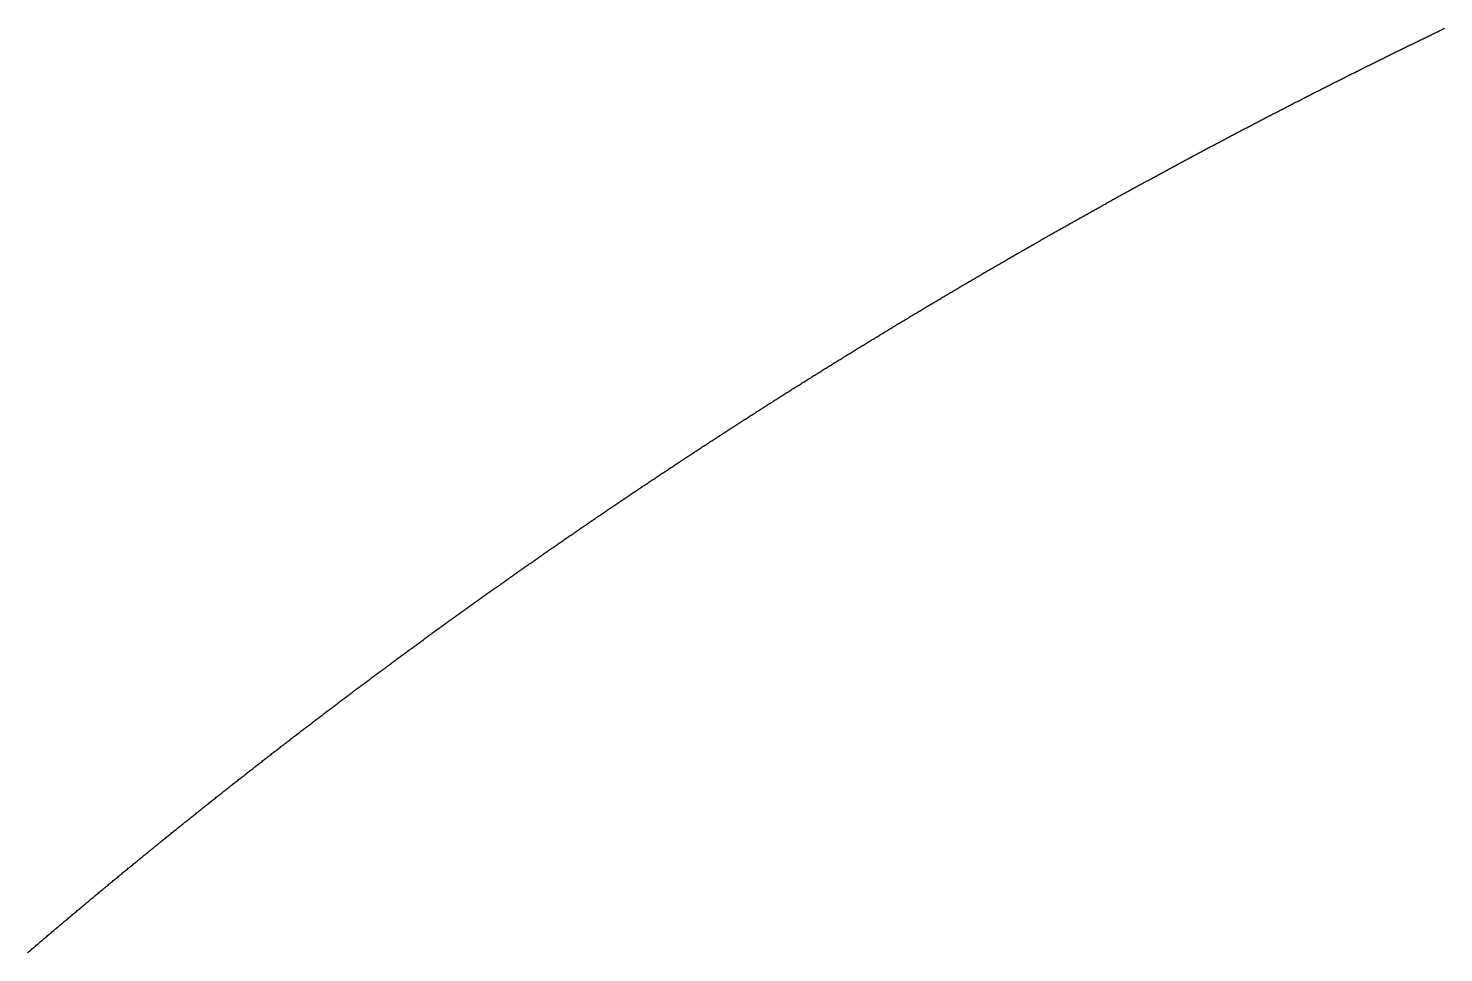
# Model space of a CAD drawing. Header units: metres. Extents: x -42.1 to 42, y -42.1 to 42.
# Drawn here: x -27.36 to -18.26, y 31.95 to 37.9 of the extents above; entities that cross this region are included whole.
import ezdxf

# ---------------------------------------------------------------- set-up
doc = ezdxf.new("R2010")
doc.units = ezdxf.units.M

msp = doc.modelspace()

# ---------------------------------------------------------------- linework, layer by layer
msp.add_lwpolyline([(-27.3636, 31.9549), (-27.358, 31.9597), (-27.3524, 31.9645), (-27.3468, 31.9692), (-27.3413, 31.974), (-27.3357, 31.9788), (-27.3301, 31.9835), (-27.3245, 31.9883), (-27.3189, 31.9931), (-27.3133, 31.9978), (-27.3077, 32.0026), (-27.3022, 32.0073), (-27.2966, 32.0121), (-27.291, 32.0169), (-27.2854, 32.0216), (-27.2798, 32.0264), (-27.2742, 32.0311), (-27.2686, 32.0359), (-27.263, 32.0406), (-27.2574, 32.0454), (-27.2518, 32.0501), (-27.2462, 32.0549), (-27.2406, 32.0596), (-27.235, 32.0644), (-27.2294, 32.0691), (-27.2238, 32.0739), (-27.2182, 32.0786), (-27.2126, 32.0834), (-27.207, 32.0881), (-27.2014, 32.0929), (-27.1958, 32.0976), (-27.1902, 32.1024), (-27.1846, 32.1071), (-27.179, 32.1118), (-27.1734, 32.1166), (-27.1678, 32.1213), (-27.1622, 32.126), (-27.1565, 32.1308), (-27.1509, 32.1355), (-27.1453, 32.1403), (-27.1397, 32.145), (-27.1341, 32.1497), (-27.1285, 32.1544), (-27.1229, 32.1592), (-27.1172, 32.1639), (-27.1116, 32.1686), (-27.106, 32.1734), (-27.1004, 32.1781), (-27.0948, 32.1828), (-27.0891, 32.1875), (-27.0835, 32.1923), (-27.0779, 32.197), (-27.0723, 32.2017), (-27.0667, 32.2064), (-27.061, 32.2111), (-27.0554, 32.2159), (-27.0498, 32.2206), (-27.0441, 32.2253), (-27.0385, 32.23), (-27.0329, 32.2347), (-27.0273, 32.2394), (-27.0216, 32.2441), (-27.016, 32.2489), (-27.0104, 32.2536), (-27.0047, 32.2583), (-26.9991, 32.263), (-26.9935, 32.2677), (-26.9878, 32.2724), (-26.9822, 32.2771), (-26.9766, 32.2818), (-26.9709, 32.2865), (-26.9653, 32.2912), (-26.9596, 32.2959), (-26.954, 32.3006), (-26.9484, 32.3053), (-26.9427, 32.31), (-26.9371, 32.3147), (-26.9314, 32.3194), (-26.9258, 32.3241), (-26.9201, 32.3288), (-26.9145, 32.3335), (-26.9088, 32.3382), (-26.9032, 32.3429), (-26.8976, 32.3476), (-26.8919, 32.3523), (-26.8863, 32.3569), (-26.8806, 32.3616), (-26.8749, 32.3663), (-26.8693, 32.371), (-26.8636, 32.3757), (-26.858, 32.3804), (-26.8523, 32.3851), (-26.8467, 32.3897), (-26.841, 32.3944), (-26.8354, 32.3991), (-26.8297, 32.4038), (-26.824, 32.4084), (-26.8184, 32.4131), (-26.8127, 32.4178), (-26.8071, 32.4225), (-26.8014, 32.4271), (-26.7957, 32.4318), (-26.7901, 32.4365), (-26.7844, 32.4412), (-26.7787, 32.4458), (-26.7731, 32.4505), (-26.7674, 32.4552), (-26.7617, 32.4598), (-26.7561, 32.4645), (-26.7504, 32.4692), (-26.7447, 32.4738), (-26.7391, 32.4785), (-26.7334, 32.4832), (-26.7277, 32.4878), (-26.722, 32.4925), (-26.7164, 32.4971), (-26.7107, 32.5018), (-26.705, 32.5064), (-26.6993, 32.5111), (-26.6937, 32.5158), (-26.688, 32.5204), (-26.6823, 32.5251), (-26.6766, 32.5297), (-26.6709, 32.5344), (-26.6653, 32.539), (-26.6596, 32.5437), (-26.6539, 32.5483), (-26.6482, 32.553), (-26.6425, 32.5576), (-26.6368, 32.5623), (-26.6311, 32.5669), (-26.6255, 32.5715), (-26.6198, 32.5762), (-26.6141, 32.5808), (-26.6084, 32.5855), (-26.6027, 32.5901), (-26.597, 32.5947), (-26.5913, 32.5994), (-26.5856, 32.604), (-26.5799, 32.6086), (-26.5742, 32.6133), (-26.5685, 32.6179), (-26.5628, 32.6225), (-26.5571, 32.6272), (-26.5514, 32.6318), (-26.5457, 32.6364), (-26.54, 32.6411), (-26.5343, 32.6457), (-26.5286, 32.6503), (-26.5229, 32.6549), (-26.5172, 32.6596), (-26.5115, 32.6642), (-26.5058, 32.6688), (-26.5001, 32.6734), (-26.4944, 32.6781), (-26.4887, 32.6827), (-26.483, 32.6873), (-26.4773, 32.6919), (-26.4716, 32.6965), (-26.4659, 32.7011), (-26.4602, 32.7058), (-26.4544, 32.7104), (-26.4487, 32.715), (-26.443, 32.7196), (-26.4373, 32.7242), (-26.4316, 32.7288), (-26.4259, 32.7334), (-26.4202, 32.738), (-26.4144, 32.7426), (-26.4087, 32.7472), (-26.403, 32.7518), (-26.3973, 32.7564), (-26.3916, 32.761), (-26.3858, 32.7656), (-26.3801, 32.7702), (-26.3744, 32.7748), (-26.3687, 32.7794), (-26.3629, 32.784), (-26.3572, 32.7886), (-26.3515, 32.7932), (-26.3458, 32.7978), (-26.34, 32.8024), (-26.3343, 32.807), (-26.3286, 32.8116), (-26.3229, 32.8162), (-26.3171, 32.8208), (-26.3114, 32.8254), (-26.3057, 32.83), (-26.2999, 32.8345), (-26.2942, 32.8391), (-26.2885, 32.8437), (-26.2827, 32.8483), (-26.277, 32.8529), (-26.2712, 32.8575), (-26.2655, 32.862), (-26.2598, 32.8666), (-26.254, 32.8712), (-26.2483, 32.8758), (-26.2425, 32.8803), (-26.2368, 32.8849), (-26.2311, 32.8895), (-26.2253, 32.8941), (-26.2196, 32.8986), (-26.2138, 32.9032), (-26.2081, 32.9078), (-26.2023, 32.9124), (-26.1966, 32.9169), (-26.1908, 32.9215), (-26.1851, 32.9261), (-26.1793, 32.9306), (-26.1736, 32.9352), (-26.1678, 32.9397), (-26.1621, 32.9443), (-26.1563, 32.9489), (-26.1506, 32.9534), (-26.1448, 32.958), (-26.1391, 32.9625), (-26.1333, 32.9671), (-26.1275, 32.9717), (-26.1218, 32.9762), (-26.116, 32.9808), (-26.1103, 32.9853), (-26.1045, 32.9899), (-26.0987, 32.9944), (-26.093, 32.999), (-26.0872, 33.0035), (-26.0815, 33.0081), (-26.0757, 33.0126), (-26.0699, 33.0172), (-26.0642, 33.0217), (-26.0584, 33.0263), (-26.0526, 33.0308), (-26.0469, 33.0353), (-26.0411, 33.0399), (-26.0353, 33.0444), (-26.0295, 33.049), (-26.0238, 33.0535), (-26.018, 33.058), (-26.0122, 33.0626), (-26.0065, 33.0671), (-26.0007, 33.0716), (-25.9949, 33.0762), (-25.9891, 33.0807), (-25.9833, 33.0852), (-25.9776, 33.0898), (-25.9718, 33.0943), (-25.966, 33.0988), (-25.9602, 33.1033), (-25.9545, 33.1079), (-25.9487, 33.1124), (-25.9429, 33.1169), (-25.9371, 33.1214), (-25.9313, 33.126), (-25.9255, 33.1305), (-25.9197, 33.135), (-25.914, 33.1395), (-25.9082, 33.144), (-25.9024, 33.1486), (-25.8966, 33.1531), (-25.8908, 33.1576), (-25.885, 33.1621), (-25.8792, 33.1666), (-25.8734, 33.1711), (-25.8676, 33.1756), (-25.8618, 33.1801), (-25.856, 33.1847), (-25.8503, 33.1892), (-25.8445, 33.1937), (-25.8387, 33.1982), (-25.8329, 33.2027), (-25.8271, 33.2072), (-25.8213, 33.2117), (-25.8155, 33.2162), (-25.8097, 33.2207), (-25.8039, 33.2252), (-25.7981, 33.2297), (-25.7923, 33.2342), (-25.7865, 33.2387), (-25.7806, 33.2432), (-25.7748, 33.2477), (-25.769, 33.2522), (-25.7632, 33.2567), (-25.7574, 33.2611), (-25.7516, 33.2656), (-25.7458, 33.2701), (-25.74, 33.2746), (-25.7342, 33.2791), (-25.7284, 33.2836), (-25.7226, 33.2881), (-25.7167, 33.2926), (-25.7109, 33.297), (-25.7051, 33.3015), (-25.6993, 33.306), (-25.6935, 33.3105), (-25.6877, 33.315), (-25.6818, 33.3194), (-25.676, 33.3239), (-25.6702, 33.3284), (-25.6644, 33.3329), (-25.6586, 33.3373), (-25.6527, 33.3418), (-25.6469, 33.3463), (-25.6411, 33.3508), (-25.6353, 33.3552), (-25.6294, 33.3597), (-25.6236, 33.3642), (-25.6178, 33.3686), (-25.612, 33.3731), (-25.6061, 33.3776), (-25.6003, 33.382), (-25.5945, 33.3865), (-25.5886, 33.391), (-25.5828, 33.3954), (-25.577, 33.3999), (-25.5712, 33.4043), (-25.5653, 33.4088), (-25.5595, 33.4132), (-25.5536, 33.4177), (-25.5478, 33.4222), (-25.542, 33.4266), (-25.5361, 33.4311), (-25.5303, 33.4355), (-25.5245, 33.44), (-25.5186, 33.4444), (-25.5128, 33.4489), (-25.5069, 33.4533), (-25.5011, 33.4578), (-25.4953, 33.4622), (-25.4894, 33.4666), (-25.4836, 33.4711), (-25.4777, 33.4755), (-25.4719, 33.48), (-25.466, 33.4844), (-25.4602, 33.4889), (-25.4543, 33.4933), (-25.4485, 33.4977), (-25.4426, 33.5022), (-25.4368, 33.5066), (-25.4309, 33.511), (-25.4251, 33.5155), (-25.4192, 33.5199), (-25.4134, 33.5243), (-25.4075, 33.5288), (-25.4017, 33.5332), (-25.3958, 33.5376), (-25.3899, 33.542), (-25.3841, 33.5465), (-25.3782, 33.5509), (-25.3724, 33.5553), (-25.3665, 33.5597), (-25.3606, 33.5642), (-25.3548, 33.5686), (-25.3489, 33.573), (-25.3431, 33.5774), (-25.3372, 33.5818), (-25.3313, 33.5863), (-25.3255, 33.5907), (-25.3196, 33.5951), (-25.3137, 33.5995), (-25.3079, 33.6039), (-25.302, 33.6083), (-25.2961, 33.6127), (-25.2903, 33.6172), (-25.2844, 33.6216), (-25.2785, 33.626), (-25.2726, 33.6304), (-25.2668, 33.6348), (-25.2609, 33.6392), (-25.255, 33.6436), (-25.2491, 33.648), (-25.2433, 33.6524), (-25.2374, 33.6568), (-25.2315, 33.6612), (-25.2256, 33.6656), (-25.2198, 33.67), (-25.2139, 33.6744), (-25.208, 33.6788), (-25.2021, 33.6832), (-25.1962, 33.6876), (-25.1904, 33.692), (-25.1845, 33.6964), (-25.1786, 33.7007), (-25.1727, 33.7051), (-25.1668, 33.7095), (-25.1609, 33.7139), (-25.155, 33.7183), (-25.1491, 33.7227), (-25.1433, 33.7271), (-25.1374, 33.7314), (-25.1315, 33.7358), (-25.1256, 33.7402), (-25.1197, 33.7446), (-25.1138, 33.749), (-25.1079, 33.7533), (-25.102, 33.7577), (-25.0961, 33.7621), (-25.0902, 33.7665), (-25.0843, 33.7708), (-25.0784, 33.7752), (-25.0725, 33.7796), (-25.0666, 33.784), (-25.0607, 33.7883), (-25.0548, 33.7927), (-25.0489, 33.7971), (-25.043, 33.8014), (-25.0371, 33.8058), (-25.0312, 33.8102), (-25.0253, 33.8145), (-25.0194, 33.8189), (-25.0135, 33.8233), (-25.0076, 33.8276), (-25.0017, 33.832), (-24.9958, 33.8363), (-24.9899, 33.8407), (-24.984, 33.845), (-24.9781, 33.8494), (-24.9721, 33.8538), (-24.9662, 33.8581), (-24.9603, 33.8625), (-24.9544, 33.8668), (-24.9485, 33.8712), (-24.9426, 33.8755), (-24.9367, 33.8799), (-24.9307, 33.8842), (-24.9248, 33.8886), (-24.9189, 33.8929), (-24.913, 33.8972), (-24.9071, 33.9016), (-24.9011, 33.9059), (-24.8952, 33.9103), (-24.8893, 33.9146), (-24.8834, 33.9189), (-24.8775, 33.9233), (-24.8715, 33.9276), (-24.8656, 33.932), (-24.8597, 33.9363), (-24.8538, 33.9406), (-24.8478, 33.945), (-24.8419, 33.9493), (-24.836, 33.9536), (-24.83, 33.9579), (-24.8241, 33.9623), (-24.8182, 33.9666), (-24.8122, 33.9709), (-24.8063, 33.9753), (-24.8004, 33.9796), (-24.7944, 33.9839), (-24.7885, 33.9882), (-24.7826, 33.9925), (-24.7766, 33.9969), (-24.7707, 34.0012), (-24.7648, 34.0055), (-24.7588, 34.0098), (-24.7529, 34.0141), (-24.7469, 34.0185), (-24.741, 34.0228), (-24.7351, 34.0271), (-24.7291, 34.0314), (-24.7232, 34.0357), (-24.7172, 34.04), (-24.7113, 34.0443), (-24.7053, 34.0486), (-24.6994, 34.0529), (-24.6935, 34.0572), (-24.6875, 34.0615), (-24.6816, 34.0658), (-24.6756, 34.0701), (-24.6697, 34.0744), (-24.6637, 34.0787), (-24.6578, 34.083), (-24.6518, 34.0873), (-24.6459, 34.0916), (-24.6399, 34.0959), (-24.6339, 34.1002), (-24.628, 34.1045), (-24.622, 34.1088), (-24.6161, 34.1131), (-24.6101, 34.1174), (-24.6042, 34.1217), (-24.5982, 34.126), (-24.5922, 34.1303), (-24.5863, 34.1346), (-24.5803, 34.1388), (-24.5744, 34.1431), (-24.5684, 34.1474), (-24.5624, 34.1517), (-24.5565, 34.156), (-24.5505, 34.1603), (-24.5445, 34.1645), (-24.5386, 34.1688), (-24.5326, 34.1731), (-24.5266, 34.1774), (-24.5207, 34.1816), (-24.5147, 34.1859), (-24.5087, 34.1902), (-24.5028, 34.1945), (-24.4968, 34.1987), (-24.4908, 34.203), (-24.4848, 34.2073), (-24.4789, 34.2115), (-24.4729, 34.2158), (-24.4669, 34.2201), (-24.4609, 34.2243), (-24.455, 34.2286), (-24.449, 34.2329), (-24.443, 34.2371), (-24.437, 34.2414), (-24.4311, 34.2457), (-24.4251, 34.2499), (-24.4191, 34.2542), (-24.4131, 34.2584), (-24.4071, 34.2627), (-24.4011, 34.2669), (-24.3952, 34.2712), (-24.3892, 34.2754), (-24.3832, 34.2797), (-24.3772, 34.2839), (-24.3712, 34.2882), (-24.3652, 34.2924), (-24.3592, 34.2967), (-24.3533, 34.3009), (-24.3473, 34.3052), (-24.3413, 34.3094), (-24.3353, 34.3137), (-24.3293, 34.3179), (-24.3233, 34.3221), (-24.3173, 34.3264), (-24.3113, 34.3306), (-24.3053, 34.3349), (-24.2993, 34.3391), (-24.2933, 34.3433), (-24.2873, 34.3476), (-24.2813, 34.3518), (-24.2753, 34.356), (-24.2693, 34.3603), (-24.2633, 34.3645), (-24.2573, 34.3687), (-24.2513, 34.373), (-24.2453, 34.3772), (-24.2393, 34.3814), (-24.2333, 34.3856), (-24.2273, 34.3899), (-24.2213, 34.3941), (-24.2153, 34.3983), (-24.2093, 34.4025), (-24.2033, 34.4067), (-24.1973, 34.411), (-24.1913, 34.4152), (-24.1853, 34.4194), (-24.1792, 34.4236), (-24.1732, 34.4278), (-24.1672, 34.432), (-24.1612, 34.4363), (-24.1552, 34.4405), (-24.1492, 34.4447), (-24.1432, 34.4489), (-24.1371, 34.4531), (-24.1311, 34.4573), (-24.1251, 34.4615), (-24.1191, 34.4657), (-24.1131, 34.4699), (-24.1071, 34.4741), (-24.101, 34.4783), (-24.095, 34.4825), (-24.089, 34.4867), (-24.083, 34.4909), (-24.0769, 34.4951), (-24.0709, 34.4993), (-24.0649, 34.5035), (-24.0589, 34.5077), (-24.0528, 34.5119), (-24.0468, 34.5161), (-24.0408, 34.5203), (-24.0348, 34.5245), (-24.0287, 34.5287), (-24.0227, 34.5329), (-24.0167, 34.537), (-24.0106, 34.5412), (-24.0046, 34.5454), (-23.9986, 34.5496), (-23.9925, 34.5538), (-23.9865, 34.558), (-23.9805, 34.5621), (-23.9744, 34.5663), (-23.9684, 34.5705), (-23.9624, 34.5747), (-23.9563, 34.5789), (-23.9503, 34.583), (-23.9443, 34.5872), (-23.9382, 34.5914), (-23.9322, 34.5956), (-23.9261, 34.5997), (-23.9201, 34.6039), (-23.914, 34.6081), (-23.908, 34.6122), (-23.902, 34.6164), (-23.8959, 34.6206), (-23.8899, 34.6247), (-23.8838, 34.6289), (-23.8778, 34.6331), (-23.8717, 34.6372), (-23.8657, 34.6414), (-23.8596, 34.6455), (-23.8536, 34.6497), (-23.8475, 34.6539), (-23.8415, 34.658), (-23.8354, 34.6622), (-23.8294, 34.6663), (-23.8233, 34.6705), (-23.8173, 34.6746), (-23.8112, 34.6788), (-23.8052, 34.6829), (-23.7991, 34.6871), (-23.793, 34.6912), (-23.787, 34.6954), (-23.7809, 34.6995), (-23.7749, 34.7037), (-23.7688, 34.7078), (-23.7627, 34.712), (-23.7567, 34.7161), (-23.7506, 34.7202), (-23.7446, 34.7244), (-23.7385, 34.7285), (-23.7324, 34.7327), (-23.7264, 34.7368), (-23.7203, 34.7409), (-23.7142, 34.7451), (-23.7082, 34.7492), (-23.7021, 34.7533), (-23.696, 34.7575), (-23.69, 34.7616), (-23.6839, 34.7657), (-23.6778, 34.7699), (-23.6717, 34.774), (-23.6657, 34.7781), (-23.6596, 34.7822), (-23.6535, 34.7864), (-23.6474, 34.7905), (-23.6414, 34.7946), (-23.6353, 34.7987), (-23.6292, 34.8028), (-23.6231, 34.807), (-23.6171, 34.8111), (-23.611, 34.8152), (-23.6049, 34.8193), (-23.5988, 34.8234), (-23.5927, 34.8275), (-23.5867, 34.8317), (-23.5806, 34.8358), (-23.5745, 34.8399), (-23.5684, 34.844), (-23.5623, 34.8481), (-23.5562, 34.8522), (-23.5502, 34.8563), (-23.5441, 34.8604), (-23.538, 34.8645), (-23.5319, 34.8686), (-23.5258, 34.8727), (-23.5197, 34.8768), (-23.5136, 34.8809), (-23.5075, 34.885), (-23.5014, 34.8891), (-23.4953, 34.8932), (-23.4893, 34.8973), (-23.4832, 34.9014), (-23.4771, 34.9055), (-23.471, 34.9096), (-23.4649, 34.9137), (-23.4588, 34.9178), (-23.4527, 34.9219), (-23.4466, 34.9259), (-23.4405, 34.93), (-23.4344, 34.9341), (-23.4283, 34.9382), (-23.4222, 34.9423), (-23.4161, 34.9464), (-23.41, 34.9504), (-23.4039, 34.9545), (-23.3978, 34.9586), (-23.3917, 34.9627), (-23.3856, 34.9668), (-23.3795, 34.9708), (-23.3733, 34.9749), (-23.3672, 34.979), (-23.3611, 34.9831), (-23.355, 34.9871), (-23.3489, 34.9912), (-23.3428, 34.9953), (-23.3367, 34.9993), (-23.3306, 35.0034), (-23.3245, 35.0075), (-23.3184, 35.0115), (-23.3122, 35.0156), (-23.3061, 35.0197), (-23.3, 35.0237), (-23.2939, 35.0278), (-23.2878, 35.0319), (-23.2817, 35.0359), (-23.2755, 35.04), (-23.2694, 35.044), (-23.2633, 35.0481), (-23.2572, 35.0521), (-23.2511, 35.0562), (-23.2449, 35.0602), (-23.2388, 35.0643), (-23.2327, 35.0683), (-23.2266, 35.0724), (-23.2204, 35.0764), (-23.2143, 35.0805), (-23.2082, 35.0845), (-23.2021, 35.0886), (-23.1959, 35.0926), (-23.1898, 35.0967), (-23.1837, 35.1007), (-23.1776, 35.1048), (-23.1714, 35.1088), (-23.1653, 35.1128), (-23.1592, 35.1169), (-23.153, 35.1209), (-23.1469, 35.1249), (-23.1408, 35.129), (-23.1346, 35.133), (-23.1285, 35.137), (-23.1224, 35.1411), (-23.1162, 35.1451), (-23.1101, 35.1491), (-23.1039, 35.1532), (-23.0978, 35.1572), (-23.0917, 35.1612), (-23.0855, 35.1652), (-23.0794, 35.1693), (-23.0732, 35.1733), (-23.0671, 35.1773), (-23.061, 35.1813), (-23.0548, 35.1853), (-23.0487, 35.1894), (-23.0425, 35.1934), (-23.0364, 35.1974), (-23.0302, 35.2014), (-23.0241, 35.2054), (-23.0179, 35.2094), (-23.0118, 35.2135), (-23.0056, 35.2175), (-22.9995, 35.2215), (-22.9933, 35.2255), (-22.9872, 35.2295), (-22.981, 35.2335), (-22.9749, 35.2375), (-22.9687, 35.2415), (-22.9626, 35.2455), (-22.9564, 35.2495), (-22.9503, 35.2535), (-22.9441, 35.2575), (-22.938, 35.2615), (-22.9318, 35.2655), (-22.9256, 35.2695), (-22.9195, 35.2735), (-22.9133, 35.2775), (-22.9072, 35.2815), (-22.901, 35.2855), (-22.8948, 35.2895), (-22.8887, 35.2935), (-22.8825, 35.2975), (-22.8764, 35.3014), (-22.8702, 35.3054), (-22.864, 35.3094), (-22.8579, 35.3134), (-22.8517, 35.3174), (-22.8455, 35.3214), (-22.8394, 35.3253), (-22.8332, 35.3293), (-22.827, 35.3333), (-22.8209, 35.3373), (-22.8147, 35.3413), (-22.8085, 35.3452), (-22.8023, 35.3492), (-22.7962, 35.3532), (-22.79, 35.3572), (-22.7838, 35.3611), (-22.7776, 35.3651), (-22.7715, 35.3691), (-22.7653, 35.373), (-22.7591, 35.377), (-22.7529, 35.381), (-22.7468, 35.3849), (-22.7406, 35.3889), (-22.7344, 35.3929), (-22.7282, 35.3968), (-22.722, 35.4008), (-22.7159, 35.4048), (-22.7097, 35.4087), (-22.7035, 35.4127), (-22.6973, 35.4166), (-22.6911, 35.4206), (-22.6849, 35.4245), (-22.6788, 35.4285), (-22.6726, 35.4325), (-22.6664, 35.4364), (-22.6602, 35.4404), (-22.654, 35.4443), (-22.6478, 35.4483), (-22.6416, 35.4522), (-22.6354, 35.4561), (-22.6292, 35.4601), (-22.623, 35.464), (-22.6169, 35.468), (-22.6107, 35.4719), (-22.6045, 35.4759), (-22.5983, 35.4798), (-22.5921, 35.4837), (-22.5859, 35.4877), (-22.5797, 35.4916), (-22.5735, 35.4955), (-22.5673, 35.4995), (-22.5611, 35.5034), (-22.5549, 35.5073), (-22.5487, 35.5113), (-22.5425, 35.5152), (-22.5363, 35.5191), (-22.5301, 35.5231), (-22.5239, 35.527), (-22.5177, 35.5309), (-22.5115, 35.5348), (-22.5053, 35.5388), (-22.4991, 35.5427), (-22.4929, 35.5466), (-22.4866, 35.5505), (-22.4804, 35.5544), (-22.4742, 35.5584), (-22.468, 35.5623), (-22.4618, 35.5662), (-22.4556, 35.5701), (-22.4494, 35.574), (-22.4432, 35.5779), (-22.437, 35.5819), (-22.4308, 35.5858), (-22.4245, 35.5897), (-22.4183, 35.5936), (-22.4121, 35.5975), (-22.4059, 35.6014), (-22.3997, 35.6053), (-22.3935, 35.6092), (-22.3872, 35.6131), (-22.381, 35.617), (-22.3748, 35.6209), (-22.3686, 35.6248), (-22.3624, 35.6287), (-22.3561, 35.6326), (-22.3499, 35.6365), (-22.3437, 35.6404), (-22.3375, 35.6443), (-22.3312, 35.6482), (-22.325, 35.6521), (-22.3188, 35.656), (-22.3126, 35.6599), (-22.3063, 35.6637), (-22.3001, 35.6676), (-22.2939, 35.6715), (-22.2877, 35.6754), (-22.2814, 35.6793), (-22.2752, 35.6832), (-22.269, 35.6871), (-22.2627, 35.6909), (-22.2565, 35.6948), (-22.2503, 35.6987), (-22.244, 35.7026), (-22.2378, 35.7064), (-22.2316, 35.7103), (-22.2253, 35.7142), (-22.2191, 35.7181), (-22.2129, 35.7219), (-22.2066, 35.7258), (-22.2004, 35.7297), (-22.1941, 35.7336), (-22.1879, 35.7374), (-22.1817, 35.7413), (-22.1754, 35.7452), (-22.1692, 35.749), (-22.1629, 35.7529), (-22.1567, 35.7567), (-22.1505, 35.7606), (-22.1442, 35.7645), (-22.138, 35.7683), (-22.1317, 35.7722), (-22.1255, 35.776), (-22.1192, 35.7799), (-22.113, 35.7838), (-22.1067, 35.7876), (-22.1005, 35.7915), (-22.0942, 35.7953), (-22.088, 35.7992), (-22.0817, 35.803), (-22.0755, 35.8069), (-22.0692, 35.8107), (-22.063, 35.8146), (-22.0567, 35.8184), (-22.0505, 35.8222), (-22.0442, 35.8261), (-22.038, 35.8299), (-22.0317, 35.8338), (-22.0254, 35.8376), (-22.0192, 35.8415), (-22.0129, 35.8453), (-22.0067, 35.8491), (-22.0004, 35.853), (-21.9941, 35.8568), (-21.9879, 35.8606), (-21.9816, 35.8645), (-21.9754, 35.8683), (-21.9691, 35.8721), (-21.9628, 35.8759), (-21.9566, 35.8798), (-21.9503, 35.8836), (-21.944, 35.8874), (-21.9378, 35.8913), (-21.9315, 35.8951), (-21.9252, 35.8989), (-21.919, 35.9027), (-21.9127, 35.9065), (-21.9064, 35.9104), (-21.9002, 35.9142), (-21.8939, 35.918), (-21.8876, 35.9218), (-21.8813, 35.9256), (-21.8751, 35.9294), (-21.8688, 35.9332), (-21.8625, 35.9371), (-21.8562, 35.9409), (-21.85, 35.9447), (-21.8437, 35.9485), (-21.8374, 35.9523), (-21.8311, 35.9561), (-21.8249, 35.9599), (-21.8186, 35.9637), (-21.8123, 35.9675), (-21.806, 35.9713), (-21.7997, 35.9751), (-21.7935, 35.9789), (-21.7872, 35.9827), (-21.7809, 35.9865), (-21.7746, 35.9903), (-21.7683, 35.9941), (-21.762, 35.9979), (-21.7557, 36.0017), (-21.7495, 36.0055), (-21.7432, 36.0093), (-21.7369, 36.0131), (-21.7306, 36.0168), (-21.7243, 36.0206), (-21.718, 36.0244), (-21.7117, 36.0282), (-21.7054, 36.032), (-21.6991, 36.0358), (-21.6929, 36.0396), (-21.6866, 36.0433), (-21.6803, 36.0471), (-21.674, 36.0509), (-21.6677, 36.0547), (-21.6614, 36.0584), (-21.6551, 36.0622), (-21.6488, 36.066), (-21.6425, 36.0698), (-21.6362, 36.0735), (-21.6299, 36.0773), (-21.6236, 36.0811), (-21.6173, 36.0848), (-21.611, 36.0886), (-21.6047, 36.0924), (-21.5984, 36.0961), (-21.5921, 36.0999), (-21.5858, 36.1037), (-21.5795, 36.1074), (-21.5732, 36.1112), (-21.5669, 36.115), (-21.5606, 36.1187), (-21.5543, 36.1225), (-21.5479, 36.1262), (-21.5416, 36.13), (-21.5353, 36.1337), (-21.529, 36.1375), (-21.5227, 36.1412), (-21.5164, 36.145), (-21.5101, 36.1487), (-21.5038, 36.1525), (-21.4975, 36.1562), (-21.4911, 36.16), (-21.4848, 36.1637), (-21.4785, 36.1675), (-21.4722, 36.1712), (-21.4659, 36.175), (-21.4596, 36.1787), (-21.4533, 36.1824), (-21.4469, 36.1862), (-21.4406, 36.1899), (-21.4343, 36.1937), (-21.428, 36.1974), (-21.4217, 36.2011), (-21.4153, 36.2049), (-21.409, 36.2086), (-21.4027, 36.2123), (-21.3964, 36.216), (-21.39, 36.2198), (-21.3837, 36.2235), (-21.3774, 36.2272), (-21.3711, 36.231), (-21.3647, 36.2347), (-21.3584, 36.2384), (-21.3521, 36.2421), (-21.3458, 36.2458), (-21.3394, 36.2496), (-21.3331, 36.2533), (-21.3268, 36.257), (-21.3204, 36.2607), (-21.3141, 36.2644), (-21.3078, 36.2681), (-21.3014, 36.2719), (-21.2951, 36.2756), (-21.2888, 36.2793), (-21.2824, 36.283), (-21.2761, 36.2867), (-21.2698, 36.2904), (-21.2634, 36.2941), (-21.2571, 36.2978), (-21.2508, 36.3015), (-21.2444, 36.3052), (-21.2381, 36.3089), (-21.2317, 36.3126), (-21.2254, 36.3163), (-21.2191, 36.32), (-21.2127, 36.3237), (-21.2064, 36.3274), (-21.2, 36.3311), (-21.1937, 36.3348), (-21.1873, 36.3385), (-21.181, 36.3422), (-21.1747, 36.3459), (-21.1683, 36.3496), (-21.162, 36.3533), (-21.1556, 36.357), (-21.1493, 36.3606), (-21.1429, 36.3643), (-21.1366, 36.368), (-21.1302, 36.3717), (-21.1239, 36.3754), (-21.1175, 36.3791), (-21.1112, 36.3827), (-21.1048, 36.3864), (-21.0985, 36.3901), (-21.0921, 36.3938), (-21.0857, 36.3975), (-21.0794, 36.4011), (-21.073, 36.4048), (-21.0667, 36.4085), (-21.0603, 36.4121), (-21.054, 36.4158), (-21.0476, 36.4195), (-21.0412, 36.4232), (-21.0349, 36.4268), (-21.0285, 36.4305), (-21.0222, 36.4342), (-21.0158, 36.4378), (-21.0094, 36.4415), (-21.0031, 36.4451), (-20.9967, 36.4488), (-20.9903, 36.4525), (-20.984, 36.4561), (-20.9776, 36.4598), (-20.9712, 36.4634), (-20.9649, 36.4671), (-20.9585, 36.4707), (-20.9521, 36.4744), (-20.9458, 36.478), (-20.9394, 36.4817), (-20.933, 36.4853), (-20.9267, 36.489), (-20.9203, 36.4926), (-20.9139, 36.4963), (-20.9075, 36.4999), (-20.9012, 36.5036), (-20.8948, 36.5072), (-20.8884, 36.5109), (-20.8821, 36.5145), (-20.8757, 36.5181), (-20.8693, 36.5218), (-20.8629, 36.5254), (-20.8565, 36.529), (-20.8502, 36.5327), (-20.8438, 36.5363), (-20.8374, 36.5399), (-20.831, 36.5436), (-20.8246, 36.5472), (-20.8183, 36.5508), (-20.8119, 36.5545), (-20.8055, 36.5581), (-20.7991, 36.5617), (-20.7927, 36.5653), (-20.7863, 36.569), (-20.78, 36.5726), (-20.7736, 36.5762), (-20.7672, 36.5798), (-20.7608, 36.5834), (-20.7544, 36.5871), (-20.748, 36.5907), (-20.7416, 36.5943), (-20.7352, 36.5979), (-20.7289, 36.6015), (-20.7225, 36.6051), (-20.7161, 36.6087), (-20.7097, 36.6124), (-20.7033, 36.616), (-20.6969, 36.6196), (-20.6905, 36.6232), (-20.6841, 36.6268), (-20.6777, 36.6304), (-20.6713, 36.634), (-20.6649, 36.6376), (-20.6585, 36.6412), (-20.6521, 36.6448), (-20.6457, 36.6484), (-20.6393, 36.652), (-20.6329, 36.6556), (-20.6265, 36.6592), (-20.6201, 36.6628), (-20.6137, 36.6664), (-20.6073, 36.67), (-20.6009, 36.6736), (-20.5945, 36.6771), (-20.5881, 36.6807), (-20.5817, 36.6843), (-20.5753, 36.6879), (-20.5689, 36.6915), (-20.5625, 36.6951), (-20.5561, 36.6987), (-20.5497, 36.7022), (-20.5433, 36.7058), (-20.5369, 36.7094), (-20.5304, 36.713), (-20.524, 36.7166), (-20.5176, 36.7201), (-20.5112, 36.7237), (-20.5048, 36.7273), (-20.4984, 36.7309), (-20.492, 36.7344), (-20.4856, 36.738), (-20.4791, 36.7416), (-20.4727, 36.7451), (-20.4663, 36.7487), (-20.4599, 36.7523), (-20.4535, 36.7558), (-20.4471, 36.7594), (-20.4406, 36.763), (-20.4342, 36.7665), (-20.4278, 36.7701), (-20.4214, 36.7736), (-20.415, 36.7772), (-20.4085, 36.7808), (-20.4021, 36.7843), (-20.3957, 36.7879), (-20.3893, 36.7914), (-20.3828, 36.795), (-20.3764, 36.7985), (-20.37, 36.8021), (-20.3636, 36.8056), (-20.3571, 36.8092), (-20.3507, 36.8127), (-20.3443, 36.8163), (-20.3379, 36.8198), (-20.3314, 36.8234), (-20.325, 36.8269), (-20.3186, 36.8304), (-20.3121, 36.834), (-20.3057, 36.8375), (-20.2993, 36.8411), (-20.2928, 36.8446), (-20.2864, 36.8481), (-20.28, 36.8517), (-20.2735, 36.8552), (-20.2671, 36.8587), (-20.2607, 36.8623), (-20.2542, 36.8658), (-20.2478, 36.8693), (-20.2414, 36.8729), (-20.2349, 36.8764), (-20.2285, 36.8799), (-20.222, 36.8834), (-20.2156, 36.887), (-20.2092, 36.8905), (-20.2027, 36.894), (-20.1963, 36.8975), (-20.1898, 36.901), (-20.1834, 36.9046), (-20.177, 36.9081), (-20.1705, 36.9116), (-20.1641, 36.9151), (-20.1576, 36.9186), (-20.1512, 36.9221), (-20.1447, 36.9256), (-20.1383, 36.9292), (-20.1318, 36.9327), (-20.1254, 36.9362), (-20.1189, 36.9397), (-20.1125, 36.9432), (-20.106, 36.9467), (-20.0996, 36.9502), (-20.0931, 36.9537), (-20.0867, 36.9572), (-20.0802, 36.9607), (-20.0738, 36.9642), (-20.0673, 36.9677), (-20.0609, 36.9712), (-20.0544, 36.9747), (-20.0479, 36.9782), (-20.0415, 36.9817), (-20.035, 36.9852), (-20.0286, 36.9887), (-20.0221, 36.9922), (-20.0157, 36.9956), (-20.0092, 36.9991), (-20.0027, 37.0026), (-19.9963, 37.0061), (-19.9898, 37.0096), (-19.9834, 37.0131), (-19.9769, 37.0165), (-19.9704, 37.02), (-19.964, 37.0235), (-19.9575, 37.027), (-19.951, 37.0305), (-19.9446, 37.0339), (-19.9381, 37.0374), (-19.9316, 37.0409), (-19.9252, 37.0444), (-19.9187, 37.0478), (-19.9122, 37.0513), (-19.9058, 37.0548), (-19.8993, 37.0582), (-19.8928, 37.0617), (-19.8864, 37.0652), (-19.8799, 37.0686), (-19.8734, 37.0721), (-19.8669, 37.0756), (-19.8605, 37.079), (-19.854, 37.0825), (-19.8475, 37.086), (-19.841, 37.0894), (-19.8346, 37.0929), (-19.8281, 37.0963), (-19.8216, 37.0998), (-19.8151, 37.1032), (-19.8086, 37.1067), (-19.8022, 37.1101), (-19.7957, 37.1136), (-19.7892, 37.117), (-19.7827, 37.1205), (-19.7762, 37.1239), (-19.7698, 37.1274), (-19.7633, 37.1308), (-19.7568, 37.1343), (-19.7503, 37.1377), (-19.7438, 37.1411), (-19.7373, 37.1446), (-19.7309, 37.148), (-19.7244, 37.1515), (-19.7179, 37.1549), (-19.7114, 37.1583), (-19.7049, 37.1618), (-19.6984, 37.1652), (-19.6919, 37.1686), (-19.6854, 37.1721), (-19.679, 37.1755), (-19.6725, 37.1789), (-19.666, 37.1824), (-19.6595, 37.1858), (-19.653, 37.1892), (-19.6465, 37.1926), (-19.64, 37.1961), (-19.6335, 37.1995), (-19.627, 37.2029), (-19.6205, 37.2063), (-19.614, 37.2097), (-19.6075, 37.2132), (-19.601, 37.2166), (-19.5945, 37.22), (-19.588, 37.2234), (-19.5815, 37.2268), (-19.575, 37.2302), (-19.5685, 37.2336), (-19.562, 37.237), (-19.5555, 37.2405), (-19.549, 37.2439), (-19.5425, 37.2473), (-19.536, 37.2507), (-19.5295, 37.2541), (-19.523, 37.2575), (-19.5165, 37.2609), (-19.51, 37.2643), (-19.5035, 37.2677), (-19.497, 37.2711), (-19.4905, 37.2745), (-19.484, 37.2779), (-19.4775, 37.2813), (-19.4709, 37.2847), (-19.4644, 37.2881), (-19.4579, 37.2914), (-19.4514, 37.2948), (-19.4449, 37.2982), (-19.4384, 37.3016), (-19.4319, 37.305), (-19.4254, 37.3084), (-19.4189, 37.3118), (-19.4123, 37.3152), (-19.4058, 37.3185), (-19.3993, 37.3219), (-19.3928, 37.3253), (-19.3863, 37.3287), (-19.3798, 37.3321), (-19.3732, 37.3354), (-19.3667, 37.3388), (-19.3602, 37.3422), (-19.3537, 37.3456), (-19.3472, 37.3489), (-19.3406, 37.3523), (-19.3341, 37.3557), (-19.3276, 37.359), (-19.3211, 37.3624), (-19.3145, 37.3658), (-19.308, 37.3691), (-19.3015, 37.3725), (-19.295, 37.3759), (-19.2884, 37.3792), (-19.2819, 37.3826), (-19.2754, 37.3859), (-19.2689, 37.3893), (-19.2623, 37.3927), (-19.2558, 37.396), (-19.2493, 37.3994), (-19.2427, 37.4027), (-19.2362, 37.4061), (-19.2297, 37.4094), (-19.2232, 37.4128), (-19.2166, 37.4161), (-19.2101, 37.4195), (-19.2036, 37.4228), (-19.197, 37.4262), (-19.1905, 37.4295), (-19.184, 37.4329), (-19.1774, 37.4362), (-19.1709, 37.4395), (-19.1643, 37.4429), (-19.1578, 37.4462), (-19.1513, 37.4496), (-19.1447, 37.4529), (-19.1382, 37.4562), (-19.1316, 37.4596), (-19.1251, 37.4629), (-19.1186, 37.4662), (-19.112, 37.4696), (-19.1055, 37.4729), (-19.0989, 37.4762), (-19.0924, 37.4796), (-19.0859, 37.4829), (-19.0793, 37.4862), (-19.0728, 37.4895), (-19.0662, 37.4929), (-19.0597, 37.4962), (-19.0531, 37.4995), (-19.0466, 37.5028), (-19.04, 37.5061), (-19.0335, 37.5094), (-19.0269, 37.5128), (-19.0204, 37.5161), (-19.0138, 37.5194), (-19.0073, 37.5227), (-19.0007, 37.526), (-18.9942, 37.5293), (-18.9876, 37.5326), (-18.9811, 37.5359), (-18.9745, 37.5393), (-18.968, 37.5426), (-18.9614, 37.5459), (-18.9549, 37.5492), (-18.9483, 37.5525), (-18.9417, 37.5558), (-18.9352, 37.5591), (-18.9286, 37.5624), (-18.9221, 37.5657), (-18.9155, 37.569), (-18.9089, 37.5723), (-18.9024, 37.5756), (-18.8958, 37.5788), (-18.8893, 37.5821), (-18.8827, 37.5854), (-18.8761, 37.5887), (-18.8696, 37.592), (-18.863, 37.5953), (-18.8564, 37.5986), (-18.8499, 37.6019), (-18.8433, 37.6052), (-18.8368, 37.6084), (-18.8302, 37.6117), (-18.8236, 37.615), (-18.8171, 37.6183), (-18.8105, 37.6216), (-18.8039, 37.6248), (-18.7973, 37.6281), (-18.7908, 37.6314), (-18.7842, 37.6347), (-18.7776, 37.6379), (-18.7711, 37.6412), (-18.7645, 37.6445), (-18.7579, 37.6477), (-18.7513, 37.651), (-18.7448, 37.6543), (-18.7382, 37.6575), (-18.7316, 37.6608), (-18.725, 37.6641), (-18.7185, 37.6673), (-18.7119, 37.6706), (-18.7053, 37.6739), (-18.6987, 37.6771), (-18.6922, 37.6804), (-18.6856, 37.6836), (-18.679, 37.6869), (-18.6724, 37.6901), (-18.6658, 37.6934), (-18.6593, 37.6966), (-18.6527, 37.6999), (-18.6461, 37.7031), (-18.6395, 37.7064), (-18.6329, 37.7096), (-18.6263, 37.7129), (-18.6198, 37.7161), (-18.6132, 37.7194), (-18.6066, 37.7226), (-18.6, 37.7259), (-18.5934, 37.7291), (-18.5868, 37.7323), (-18.5802, 37.7356), (-18.5737, 37.7388), (-18.5671, 37.7421), (-18.5605, 37.7453), (-18.5539, 37.7485), (-18.5473, 37.7518), (-18.5407, 37.755), (-18.5341, 37.7582), (-18.5275, 37.7614), (-18.5209, 37.7647), (-18.5143, 37.7679), (-18.5077, 37.7711), (-18.5011, 37.7743), (-18.4945, 37.7776), (-18.4879, 37.7808), (-18.4814, 37.784), (-18.4748, 37.7872), (-18.4682, 37.7905), (-18.4616, 37.7937), (-18.455, 37.7969), (-18.4484, 37.8001), (-18.4418, 37.8033), (-18.4352, 37.8065), (-18.4286, 37.8097), (-18.422, 37.813), (-18.4154, 37.8162), (-18.4088, 37.8194), (-18.4022, 37.8226), (-18.3955, 37.8258), (-18.3889, 37.829), (-18.3823, 37.8322), (-18.3757, 37.8354), (-18.3691, 37.8386), (-18.3625, 37.8418), (-18.3559, 37.845), (-18.3493, 37.8482), (-18.3427, 37.8514), (-18.3361, 37.8546), (-18.3295, 37.8578), (-18.3229, 37.861), (-18.3163, 37.8642), (-18.3096, 37.8674), (-18.303, 37.8705), (-18.2964, 37.8737), (-18.2898, 37.8769), (-18.2832, 37.8801), (-18.2766, 37.8833), (-18.27, 37.8865), (-18.2634, 37.8897), (-18.2567, 37.8928), (-18.2501, 37.896)])

doc.saveas('drawing.dxf')
